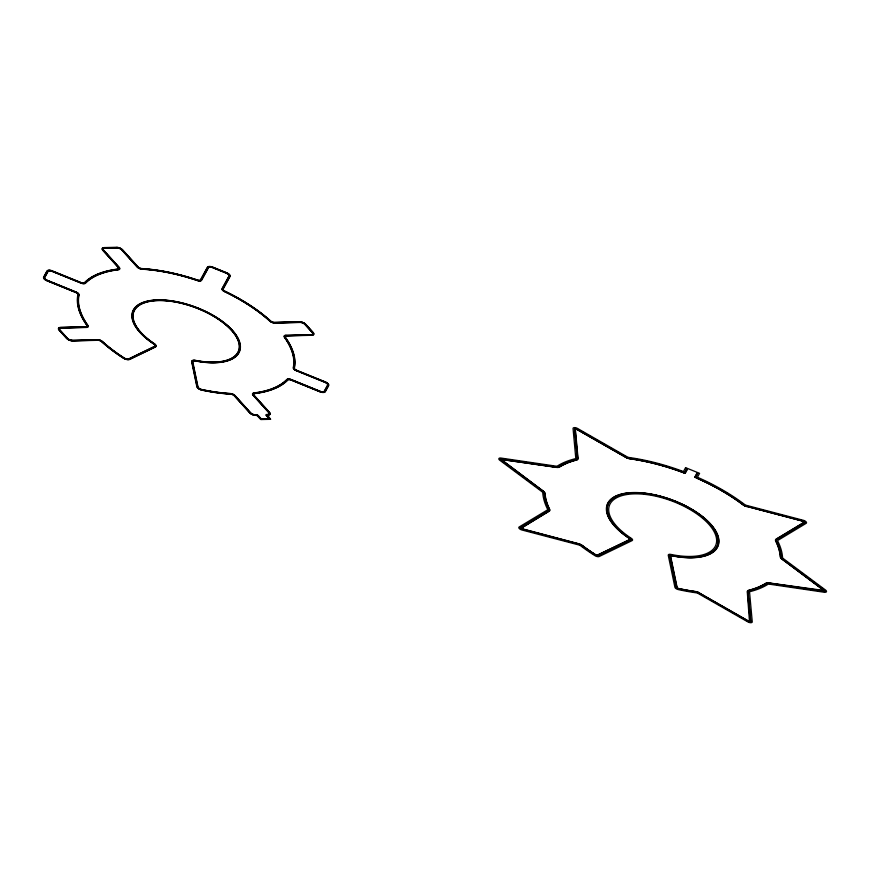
<?xml version="1.0" encoding="UTF-8"?>
<svg xmlns="http://www.w3.org/2000/svg" width="870" height="870" viewBox="0 0 870 870"><rect width="100%" height="100%" fill="white"/><g stroke="black" fill="none" stroke-linecap="round" stroke-linejoin="round"><path stroke-width="1.3" d="M687.072 469.3L684.962 473.16L683.091 472.453A124.062 56.517 20.4 0 0 629.793 458.642A5.274 2.403 20.4 0 1 625.932 457.305L576.212 429.04L625.791 457.392A5.579 2.545 20.4 0 0 629.88 458.805A123.768 56.376 20.4 0 1 683.048 472.584L685.179 473.389L687.485 469.169L686.647 468.832L684.527 472.704L683.189 472.203A124.671 56.789 20.4 0 0 629.641 458.316A4.665 2.131 20.4 0 1 626.215 457.131L576.821 428.877A1.642 0.75 20.4 0 0 575.244 428.442A1.642 0.75 20.4 0 0 574.504 428.932L577.18 458.283A4.665 2.131 20.4 0 1 575.994 459.577A124.671 56.789 20.4 0 0 558.823 466.603A4.665 2.131 20.4 0 1 556.115 466.907L501.403 458.86A1.642 0.75 20.4 0 0 500.304 459.121A1.642 0.75 20.4 0 0 500.772 460.023L542.76 491.3A4.665 2.131 20.4 0 1 544.218 493.301A124.671 56.789 20.4 0 0 548.839 509.189A4.665 2.131 20.4 0 1 548.437 510.81L520.445 527.677A1.642 0.75 20.4 0 0 520.477 528.492A1.642 0.75 20.4 0 0 521.88 529.264M695.043 477.26L697.153 473.4M597.211 555.354L630.532 539.204L596.787 555.332M267.471 415.131L270.679 419.318L260.859 419.547L257.205 415.588L260.957 419.373L270.276 419.155L266.894 415.316L268.134 415.12A4.698 2.142 20.4 0 0 269.591 412.445L254.029 395.219A2.882 1.316 20.4 0 1 254.638 393.599A114.481 52.146 20.4 0 0 287.861 379.994A2.882 1.316 20.4 0 1 291.058 380.06L319.964 391.815A4.698 2.142 20.4 0 0 325.347 391.685L328.686 385.584A4.698 2.142 20.4 0 0 325.38 381.93L296.463 370.174A2.882 1.316 20.4 0 1 294.386 368.086A114.481 52.146 20.4 0 0 285.436 337.332A2.882 1.316 20.4 0 1 286.502 335.896L311.819 335.298A4.698 2.142 20.4 0 0 313.287 332.623L305.74 324.282A4.698 2.142 20.4 0 0 299.606 321.791L274.289 322.378A2.882 1.316 20.4 0 1 270.733 321.052A114.481 52.146 20.4 0 0 224.851 291.156A2.882 1.316 20.4 0 1 223.166 289.068L230.061 276.475A4.698 2.142 20.4 0 0 226.755 272.81L212.748 267.123A4.698 2.142 20.4 0 0 207.375 267.242L200.481 279.846A2.882 1.316 20.4 0 1 197.533 280.053A114.481 52.146 20.4 0 0 141.592 268.536A2.882 1.316 20.4 0 1 138.145 267.014L122.572 249.788A4.698 2.142 20.4 0 0 116.439 247.287L104.172 247.58A4.698 2.142 20.4 0 0 102.714 250.255L118.276 267.471A2.882 1.316 20.4 0 1 117.667 269.091A114.481 52.146 20.4 0 0 84.444 282.696A2.882 1.316 20.4 0 1 81.247 282.641L52.341 270.875A4.698 2.142 20.4 0 0 46.958 271.005L43.62 277.106A4.698 2.142 20.4 0 0 46.926 280.76L75.842 292.516A2.882 1.316 20.4 0 1 77.919 294.604A114.481 52.146 20.4 0 0 86.869 325.358A2.882 1.316 20.4 0 1 85.804 326.794L60.487 327.392A4.698 2.142 20.4 0 0 59.019 330.067L66.566 338.408A4.698 2.142 20.4 0 0 72.699 340.899L98.016 340.311A2.882 1.316 20.4 0 1 101.572 341.638A114.481 52.146 20.4 0 0 123.464 358.222A4.698 2.142 20.4 0 0 129.771 359.43L155.415 347.021A4.698 2.142 20.4 0 0 154.349 343.683A55.876 25.458 20.4 0 1 152.87 300.944A55.876 25.458 20.4 0 1 234.541 334.156A55.876 25.458 20.4 0 1 195.326 360.343A4.698 2.142 20.4 0 0 191.672 361.768L196.859 386.715A4.698 2.142 20.4 0 0 201.938 390.151A114.481 52.146 20.4 0 0 230.713 394.164A2.882 1.316 20.4 0 1 234.16 395.687L249.733 412.902A4.698 2.142 20.4 0 0 255.867 415.403L257.335 415.501M267.362 414.968L267.982 414.946A4.393 2.001 20.4 0 0 269.352 412.445L253.779 395.219A3.175 1.446 20.4 0 1 254.453 393.436A114.177 52.015 20.4 0 0 287.6 379.864A3.175 1.446 20.4 0 1 291.124 379.929L320.04 391.696A4.393 2.001 20.4 0 0 325.065 391.576L328.403 385.475A4.393 2.001 20.4 0 0 325.315 382.05L296.333 370.413A3.48 1.588 20.4 0 1 293.81 367.89A113.872 51.874 20.4 0 0 284.914 337.299A3.48 1.588 20.4 0 1 286.197 335.559L311.514 334.972A4.089 1.86 20.4 0 0 312.798 332.634L305.25 324.292A4.089 1.86 20.4 0 0 299.911 322.117L274.583 322.716A3.48 1.588 20.4 0 1 270.276 321.106A113.872 51.874 20.4 0 0 224.645 291.374A3.48 1.588 20.4 0 1 222.6 288.84L229.495 276.247A4.089 1.86 20.4 0 0 226.613 273.06L212.552 267.481A3.784 1.729 20.4 0 0 208.213 267.59L201.318 280.183A3.784 1.729 20.4 0 1 197.446 280.455A113.568 51.732 20.4 0 0 141.951 269.026A3.784 1.729 20.4 0 1 137.406 267.025L121.843 249.799A3.784 1.729 20.4 0 0 116.884 247.787L104.628 248.08A3.784 1.729 20.4 0 0 103.443 250.234L119.016 267.46A3.784 1.729 20.4 0 1 118.211 269.591A113.568 51.732 20.4 0 0 85.249 283.087A3.784 1.729 20.4 0 1 81.051 283L52.135 271.244A3.784 1.729 20.4 0 0 47.806 271.342L44.457 277.443A3.784 1.729 20.4 0 0 47.132 280.39L76.038 292.157A3.784 1.729 20.4 0 1 78.778 294.897A113.568 51.732 20.4 0 0 87.652 325.413A3.784 1.729 20.4 0 1 86.26 327.294L60.943 327.892A3.784 1.729 20.4 0 0 59.758 330.045L67.294 338.387A3.784 1.729 20.4 0 0 72.243 340.398M597.168 555.528L596.385 555.169A123.768 56.376 20.4 0 1 582.411 545.533A5.579 2.545 20.4 0 0 578.539 543.706L520.912 528.416L548.937 511.092A5.274 2.403 20.4 0 0 549.394 509.276A124.062 56.517 20.4 0 1 544.794 493.453A5.274 2.403 20.4 0 0 543.152 491.202L500.859 459.36L556.267 467.233A5.274 2.403 20.4 0 0 559.334 466.896A124.062 56.517 20.4 0 1 576.418 459.893A5.274 2.403 20.4 0 0 577.756 458.436L575.07 429.084L576.125 428.866M749.472 621.365L747.276 591.807A5.579 2.545 20.4 0 1 748.689 590.262A123.768 56.376 20.4 0 0 765.741 583.281A5.579 2.545 20.4 0 1 768.971 582.922L824.042 590.512M576.005 428.975L575.364 429.16L578.05 458.512A5.579 2.545 20.4 0 1 576.625 460.056A123.768 56.376 20.4 0 0 559.584 467.038A5.579 2.545 20.4 0 1 556.343 467.397L501.163 459.436L543.348 491.148A5.579 2.545 20.4 0 1 545.077 493.529A123.768 56.376 20.4 0 0 549.666 509.309A5.579 2.545 20.4 0 1 549.188 511.234L521.195 528.112L521.587 528.732M630.032 538.921L629.989 538.9A59.203 26.97 20.4 0 1 627.063 492.985A59.203 26.97 20.4 0 1 714.107 528.384A59.203 26.97 20.4 0 1 671.14 555.636L670.542 555.821L677.197 587.815L678.024 588.501A124.062 56.517 20.4 0 0 695.521 591.665A5.274 2.403 20.4 0 1 699.393 593.003L749.342 621.485M677.882 588.327L677.937 588.337A123.768 56.376 20.4 0 0 695.445 591.513A5.579 2.545 20.4 0 1 699.534 592.927M803.478 521.347L804.413 522.326L776.388 539.226A5.274 2.403 20.4 0 0 775.931 541.042A124.062 56.517 20.4 0 1 780.531 556.865A5.274 2.403 20.4 0 0 782.173 559.116L824.423 591.013L769.047 583.085A5.274 2.403 20.4 0 0 765.991 583.422A124.062 56.517 20.4 0 1 748.907 590.415A5.274 2.403 20.4 0 0 747.558 591.883L750.244 621.267L748.776 621.267M596.592 555.408L596.178 555.212A124.062 56.517 20.4 0 1 582.215 545.577A5.274 2.403 20.4 0 0 578.55 543.859L521.63 528.895M257.052 415.36L255.715 415.24A4.393 2.001 20.4 0 1 249.973 412.902L234.411 395.676A3.175 1.446 20.4 0 0 230.593 393.99A114.177 52.015 20.4 0 1 201.905 389.988A4.393 2.001 20.4 0 1 197.142 386.78L191.955 361.833A4.393 2.001 20.4 0 1 195.38 360.506A56.18 25.589 20.4 0 0 234.802 334.178A56.18 25.589 20.4 0 0 152.696 300.781A56.18 25.589 20.4 0 0 154.175 343.748A4.393 2.001 20.4 0 1 155.165 346.869L129.532 359.277A4.393 2.001 20.4 0 1 123.627 358.157A114.177 52.015 20.4 0 1 101.801 341.605A3.175 1.446 20.4 0 0 97.864 340.148L72.547 340.735A4.393 2.001 20.4 0 1 66.805 338.397L59.269 330.056A4.393 2.001 20.4 0 1 60.639 327.555L85.956 326.968A3.175 1.446 20.4 0 0 87.13 325.38A114.177 52.015 20.4 0 1 78.213 294.702A3.175 1.446 20.4 0 0 75.907 292.396L46.991 280.64A4.393 2.001 20.4 0 1 43.902 277.215L47.241 271.114A4.393 2.001 20.4 0 1 52.265 270.994M687.42 469.3L686.854 469.071L684.744 472.932L683.146 472.323A124.366 56.659 20.4 0 0 629.717 458.479A4.97 2.262 20.4 0 1 626.074 457.218L576.679 428.964A1.338 0.609 20.4 0 0 575.396 428.605A1.338 0.609 20.4 0 0 574.787 429.008L577.473 458.359A4.97 2.262 20.4 0 1 576.212 459.73A124.366 56.659 20.4 0 0 559.073 466.755A4.97 2.262 20.4 0 1 556.191 467.07L501.479 459.023A1.338 0.609 20.4 0 0 500.587 459.24A1.338 0.609 20.4 0 0 500.968 459.969L542.956 491.256A4.97 2.262 20.4 0 1 544.5 493.377A124.366 56.659 20.4 0 0 549.111 509.233A4.97 2.262 20.4 0 1 548.687 510.951L520.695 527.829A1.338 0.609 20.4 0 0 520.717 528.481A1.338 0.609 20.4 0 0 521.859 529.112L578.583 544.152A4.665 2.131 20.4 0 1 581.812 545.686A124.671 56.789 20.4 0 0 595.852 555.364A1.642 0.75 20.4 0 0 598.038 555.767L630.891 539.868A1.642 0.75 20.4 0 0 630.489 538.682A58.301 26.557 20.4 0 1 627.618 493.475A58.301 26.557 20.4 0 1 713.313 528.329A58.301 26.557 20.4 0 1 671.009 555.169A1.642 0.75 20.4 0 0 669.693 555.658L676.349 587.62A1.642 0.75 20.4 0 0 678.1 588.816A124.671 56.789 20.4 0 0 695.685 591.991A4.665 2.131 20.4 0 1 699.11 593.177L748.494 621.441A1.642 0.75 20.4 0 0 750.081 621.876A1.642 0.75 20.4 0 0 750.821 621.387L748.135 592.035A4.665 2.131 20.4 0 1 749.331 590.741A124.671 56.789 20.4 0 0 766.503 583.705A4.665 2.131 20.4 0 1 769.2 583.4L823.923 591.448A1.642 0.75 20.4 0 0 825.021 591.198A1.642 0.75 20.4 0 0 824.553 590.295L782.554 559.008A4.665 2.131 20.4 0 1 781.108 557.018A124.671 56.789 20.4 0 0 776.486 541.118A4.665 2.131 20.4 0 1 776.888 539.509L804.88 522.631A1.642 0.75 20.4 0 0 804.848 521.826A1.642 0.75 20.4 0 0 803.445 521.054L746.743 506.155A4.665 2.131 20.4 0 1 743.502 504.633A124.671 56.789 20.4 0 0 697.022 477.826L695.728 477.26L697.849 473.389L697.011 473.041L694.695 477.26L696.859 478.054A124.062 56.517 20.4 0 1 743.111 504.73A5.274 2.403 20.4 0 0 746.775 506.46L803.826 521.478M696.87 473.291L697.501 473.4L695.391 477.26L696.946 477.945A124.366 56.659 20.4 0 1 743.306 504.687A4.97 2.262 20.4 0 0 746.754 506.307L803.456 521.195A1.338 0.609 20.4 0 1 804.609 521.837A1.338 0.609 20.4 0 1 804.63 522.489L776.638 539.367A4.97 2.262 20.4 0 0 776.214 541.086A124.366 56.659 20.4 0 1 780.825 556.941A4.97 2.262 20.4 0 0 782.358 559.062L824.358 590.349A1.338 0.609 20.4 0 1 824.738 591.078A1.338 0.609 20.4 0 1 823.846 591.295L769.123 583.237A4.97 2.262 20.4 0 0 766.242 583.563A124.366 56.659 20.4 0 1 749.113 590.578A4.97 2.262 20.4 0 0 747.852 591.959L750.538 621.311A1.338 0.609 20.4 0 1 749.929 621.713A1.338 0.609 20.4 0 1 748.635 621.354L699.252 593.09A4.97 2.262 20.4 0 0 695.608 591.828A124.366 56.659 20.4 0 1 678.056 588.664A1.338 0.609 20.4 0 1 676.632 587.685L669.976 555.723A1.338 0.609 20.4 0 1 671.053 555.321A58.605 26.698 20.4 0 0 713.574 528.351A58.605 26.698 20.4 0 0 627.433 493.312A58.605 26.698 20.4 0 0 630.315 538.758A1.338 0.609 20.4 0 1 630.641 539.726L597.788 555.615A1.338 0.609 20.4 0 1 596.015 555.288A124.366 56.659 20.4 0 1 582.008 545.631A4.97 2.262 20.4 0 0 578.561 544.011M803.739 521.587L804.13 522.207L776.138 539.085A5.579 2.545 20.4 0 0 775.659 541.01A123.768 56.376 20.4 0 1 780.249 556.789A5.579 2.545 20.4 0 0 781.978 559.16L824.216 590.436M677.676 588.24L676.925 587.794L670.259 555.789L671.096 555.473A58.899 26.829 20.4 0 0 713.835 528.362A58.899 26.829 20.4 0 0 627.248 493.149A58.899 26.829 20.4 0 0 630.152 538.824L630.217 538.867M269.885 418.992L266.785 415.577A1.359 0.62 20.4 0 1 267.22 414.794L267.829 414.783A4.089 1.86 20.4 0 0 269.102 412.456L253.54 395.23A3.48 1.588 20.4 0 1 254.279 393.273A113.872 51.874 20.4 0 0 287.328 379.733A3.48 1.588 20.4 0 1 291.189 379.809L320.106 391.576A4.089 1.86 20.4 0 0 324.782 391.456L328.12 385.356A4.089 1.86 20.4 0 0 325.249 382.18M261.054 419.199L257.966 415.784A1.359 0.62 20.4 0 0 256.182 415.055L255.562 415.066A4.089 1.86 20.4 0 1 250.223 412.891L234.65 395.676A3.48 1.588 20.4 0 0 230.474 393.827A113.872 51.874 20.4 0 1 201.862 389.836A4.089 1.86 20.4 0 1 197.436 386.846L192.237 361.898A4.089 1.86 20.4 0 1 195.435 360.658A56.485 25.73 20.4 0 0 235.063 334.189A56.485 25.73 20.4 0 0 152.511 300.618A56.485 25.73 20.4 0 0 154.001 343.813A4.089 1.86 20.4 0 1 154.925 346.717L129.282 359.125A4.089 1.86 20.4 0 1 123.79 358.081A113.872 51.874 20.4 0 1 102.029 341.584A3.48 1.588 20.4 0 0 97.723 339.974L72.395 340.572A4.089 1.86 20.4 0 1 67.055 338.397L59.508 330.056A4.089 1.86 20.4 0 1 60.791 327.729L86.108 327.131A3.48 1.588 20.4 0 0 87.391 325.391A113.872 51.874 20.4 0 1 78.496 294.799A3.48 1.588 20.4 0 0 75.973 292.276L47.056 280.521A4.089 1.86 20.4 0 1 44.185 277.334L47.524 271.233A4.089 1.86 20.4 0 1 52.2 271.125L81.182 282.761A3.175 1.446 20.4 0 0 84.705 282.826A114.177 52.015 20.4 0 1 117.852 269.254A3.175 1.446 20.4 0 0 118.527 267.471L102.954 250.245A4.393 2.001 20.4 0 1 104.324 247.743L116.743 247.624A4.089 1.86 20.4 0 1 122.083 249.799L137.656 267.025A3.48 1.588 20.4 0 0 141.832 268.863A113.872 51.874 20.4 0 1 197.468 280.325A3.48 1.588 20.4 0 0 201.035 280.075L207.93 267.471A4.089 1.86 20.4 0 1 212.617 267.362M696.772 478.174A123.768 56.376 20.4 0 1 742.915 504.785A5.579 2.545 20.4 0 0 746.786 506.601M311.221 334.635A3.48 1.588 20.4 0 0 312.308 332.644L304.761 324.303A3.48 1.588 20.4 0 0 300.204 322.455L274.887 323.053A4.089 1.86 20.4 0 1 269.83 321.16A113.263 51.602 20.4 0 0 224.438 291.591A4.089 1.86 20.4 0 1 222.046 288.612L228.94 276.018A3.48 1.588 20.4 0 0 226.483 273.3L212.487 267.612A3.48 1.588 20.4 0 0 208.495 267.699L201.601 280.303A4.089 1.86 20.4 0 1 197.414 280.597A113.263 51.602 20.4 0 0 142.06 269.2A4.089 1.86 20.4 0 1 137.166 267.036L121.593 249.81A3.48 1.588 20.4 0 0 117.037 247.961L104.781 248.244A3.48 1.588 20.4 0 0 103.693 250.223L119.255 267.449A4.089 1.86 20.4 0 1 118.396 269.754A113.263 51.602 20.4 0 0 85.521 283.218A4.089 1.86 20.4 0 1 80.986 283.12L52.069 271.364A3.48 1.588 20.4 0 0 48.078 271.462L44.74 277.563A3.48 1.588 20.4 0 0 47.197 280.271L76.103 292.037A4.089 1.86 20.4 0 1 79.072 294.995A113.263 51.602 20.4 0 0 87.913 325.423A4.089 1.86 20.4 0 1 86.413 327.468L61.085 328.055A3.48 1.588 20.4 0 0 59.997 330.045L67.545 338.387A3.48 1.588 20.4 0 0 72.101 340.235L97.57 339.811A3.784 1.729 20.4 0 1 102.247 341.551A113.568 51.732 20.4 0 0 123.964 358.016A3.784 1.729 20.4 0 0 129.043 358.984L154.686 346.575A3.784 1.729 20.4 0 0 153.827 343.878A56.789 25.872 20.4 0 1 152.326 300.444A56.789 25.872 20.4 0 1 235.324 334.2A56.789 25.872 20.4 0 1 195.478 360.822A3.784 1.729 20.4 0 0 192.52 361.963L197.718 386.911A3.784 1.729 20.4 0 0 201.818 389.684A113.568 51.732 20.4 0 0 230.354 393.664A3.784 1.729 20.4 0 1 234.9 395.665L250.462 412.891A3.784 1.729 20.4 0 0 255.41 414.903L256.03 414.892A1.664 0.761 20.4 0 1 258.205 415.773L261.152 419.025L269.483 418.829L266.546 415.577A1.664 0.761 20.4 0 1 267.068 414.631L267.677 414.62A3.784 1.729 20.4 0 0 268.863 412.456L253.29 395.241A3.784 1.729 20.4 0 1 254.094 393.109A113.568 51.732 20.4 0 0 287.056 379.603A3.784 1.729 20.4 0 1 291.254 379.69L320.171 391.446A3.784 1.729 20.4 0 0 324.499 391.348L327.849 385.247A3.784 1.729 20.4 0 0 325.173 382.3L296.268 370.533A3.784 1.729 20.4 0 1 293.527 367.792A113.568 51.732 20.4 0 0 284.653 337.277A3.784 1.729 20.4 0 1 286.045 335.396M97.418 339.648A4.089 1.86 20.4 0 1 102.475 341.529A113.263 51.602 20.4 0 0 124.127 357.94A3.48 1.588 20.4 0 0 128.803 358.831L154.447 346.423A3.48 1.588 20.4 0 0 153.664 343.944A57.083 26.002 20.4 0 1 152.152 300.28A57.083 26.002 20.4 0 1 235.585 334.221A57.083 26.002 20.4 0 1 195.532 360.974A3.48 1.588 20.4 0 0 192.814 362.029L198.001 386.976A3.48 1.588 20.4 0 0 201.775 389.521A113.263 51.602 20.4 0 0 230.245 393.49A4.089 1.86 20.4 0 1 235.139 395.665L250.712 412.88A3.48 1.588 20.4 0 0 255.269 414.74L255.878 414.718A1.968 0.892 20.4 0 1 258.455 415.773L261.239 418.851L269.091 418.677L266.296 415.588A1.968 0.892 20.4 0 1 266.916 414.468L267.525 414.446A3.48 1.588 20.4 0 0 268.612 412.467L253.05 395.241A4.089 1.86 20.4 0 1 253.909 392.935A113.263 51.602 20.4 0 0 286.785 379.483A4.089 1.86 20.4 0 1 291.319 379.57L320.236 391.326A3.48 1.588 20.4 0 0 324.227 391.239L327.566 385.127A3.48 1.588 20.4 0 0 325.108 382.419L296.202 370.663A4.089 1.86 20.4 0 1 293.233 367.705A113.263 51.602 20.4 0 0 284.392 337.266A4.089 1.86 20.4 0 1 285.893 335.233L311.362 334.798A3.784 1.729 20.4 0 0 312.547 332.644L305.011 324.303A3.784 1.729 20.4 0 0 300.063 322.291L274.735 322.879A3.784 1.729 20.4 0 1 270.059 321.139A113.568 51.732 20.4 0 0 224.547 291.483A3.784 1.729 20.4 0 1 222.318 288.731L229.212 276.127A3.784 1.729 20.4 0 0 226.548 273.18M104.476 247.906A4.089 1.86 20.4 0 0 103.204 250.245L118.766 267.46A3.48 1.588 20.4 0 1 118.026 269.417A113.872 51.874 20.4 0 0 84.977 282.957A3.48 1.588 20.4 0 1 81.117 282.88M296.398 370.294A3.175 1.446 20.4 0 1 294.093 367.988A114.177 52.015 20.4 0 0 285.175 337.31A3.175 1.446 20.4 0 1 286.35 335.733L311.667 335.135A4.393 2.001 20.4 0 0 313.037 332.634L305.5 324.292A4.393 2.001 20.4 0 0 299.758 321.954L274.442 322.553A3.175 1.446 20.4 0 1 270.505 321.084A114.177 52.015 20.4 0 0 224.743 291.265A3.175 1.446 20.4 0 1 222.883 288.96L229.778 276.356A4.393 2.001 20.4 0 0 226.689 272.941L212.682 267.242A4.393 2.001 20.4 0 0 207.658 267.362L200.763 279.955A3.175 1.446 20.4 0 1 197.501 280.183A114.177 52.015 20.4 0 0 141.712 268.7A3.175 1.446 20.4 0 1 137.895 267.014L122.333 249.788A4.393 2.001 20.4 0 0 116.591 247.461M685.582 467.647L683.439 471.551A126.183 57.485 20.4 0 0 629.238 457.511A3.154 1.435 20.4 0 1 626.922 456.706L577.539 428.453A3.154 1.435 20.4 0 0 574.483 427.605A3.154 1.435 20.4 0 0 573.058 428.551L575.744 457.903A3.154 1.435 20.4 0 1 574.939 458.784A126.183 57.485 20.4 0 0 557.561 465.896A3.154 1.435 20.4 0 1 555.734 466.102L501.022 458.055A3.154 1.435 20.4 0 0 498.901 458.555A3.154 1.435 20.4 0 0 499.804 460.273L541.792 491.561A3.154 1.435 20.4 0 1 542.771 492.909A126.183 57.485 20.4 0 0 547.458 509.004A3.154 1.435 20.4 0 1 547.187 510.092L519.194 526.959A3.154 1.435 20.4 0 0 519.249 528.514A3.154 1.435 20.4 0 0 521.946 530.004L578.648 544.903A3.154 1.435 20.4 0 1 580.834 545.936A126.183 57.485 20.4 0 0 595.036 555.723A3.154 1.435 20.4 0 0 599.234 556.506L632.088 540.618A3.154 1.435 20.4 0 0 631.326 538.334A56.789 25.872 20.4 0 1 628.521 494.301A56.789 25.872 20.4 0 1 711.997 528.253A56.789 25.872 20.4 0 1 670.792 554.386A3.154 1.435 20.4 0 0 668.258 555.321L674.913 587.293A3.154 1.435 20.4 0 0 678.285 589.588A126.183 57.485 20.4 0 0 696.087 592.807A3.154 1.435 20.4 0 1 698.403 593.612L747.787 621.865A3.154 1.435 20.4 0 0 750.832 622.713A3.154 1.435 20.4 0 0 752.256 621.756L749.581 592.405A3.154 1.435 20.4 0 1 750.375 591.535A126.183 57.485 20.4 0 0 767.764 584.422A3.154 1.435 20.4 0 1 769.591 584.216L824.303 592.263A3.154 1.435 20.4 0 0 826.424 591.763A3.154 1.435 20.4 0 0 825.521 590.034L783.522 558.747A3.154 1.435 20.4 0 1 782.543 557.409A126.183 57.485 20.4 0 0 777.867 541.314A3.154 1.435 20.4 0 1 778.139 540.226L806.131 523.348A3.154 1.435 20.4 0 0 806.077 521.793A3.154 1.435 20.4 0 0 803.38 520.303L746.678 505.416A3.154 1.435 20.4 0 1 744.492 504.382A126.183 57.485 20.4 0 0 697.446 477.249L699.578 473.345L685.582 467.647"/></g></svg>
